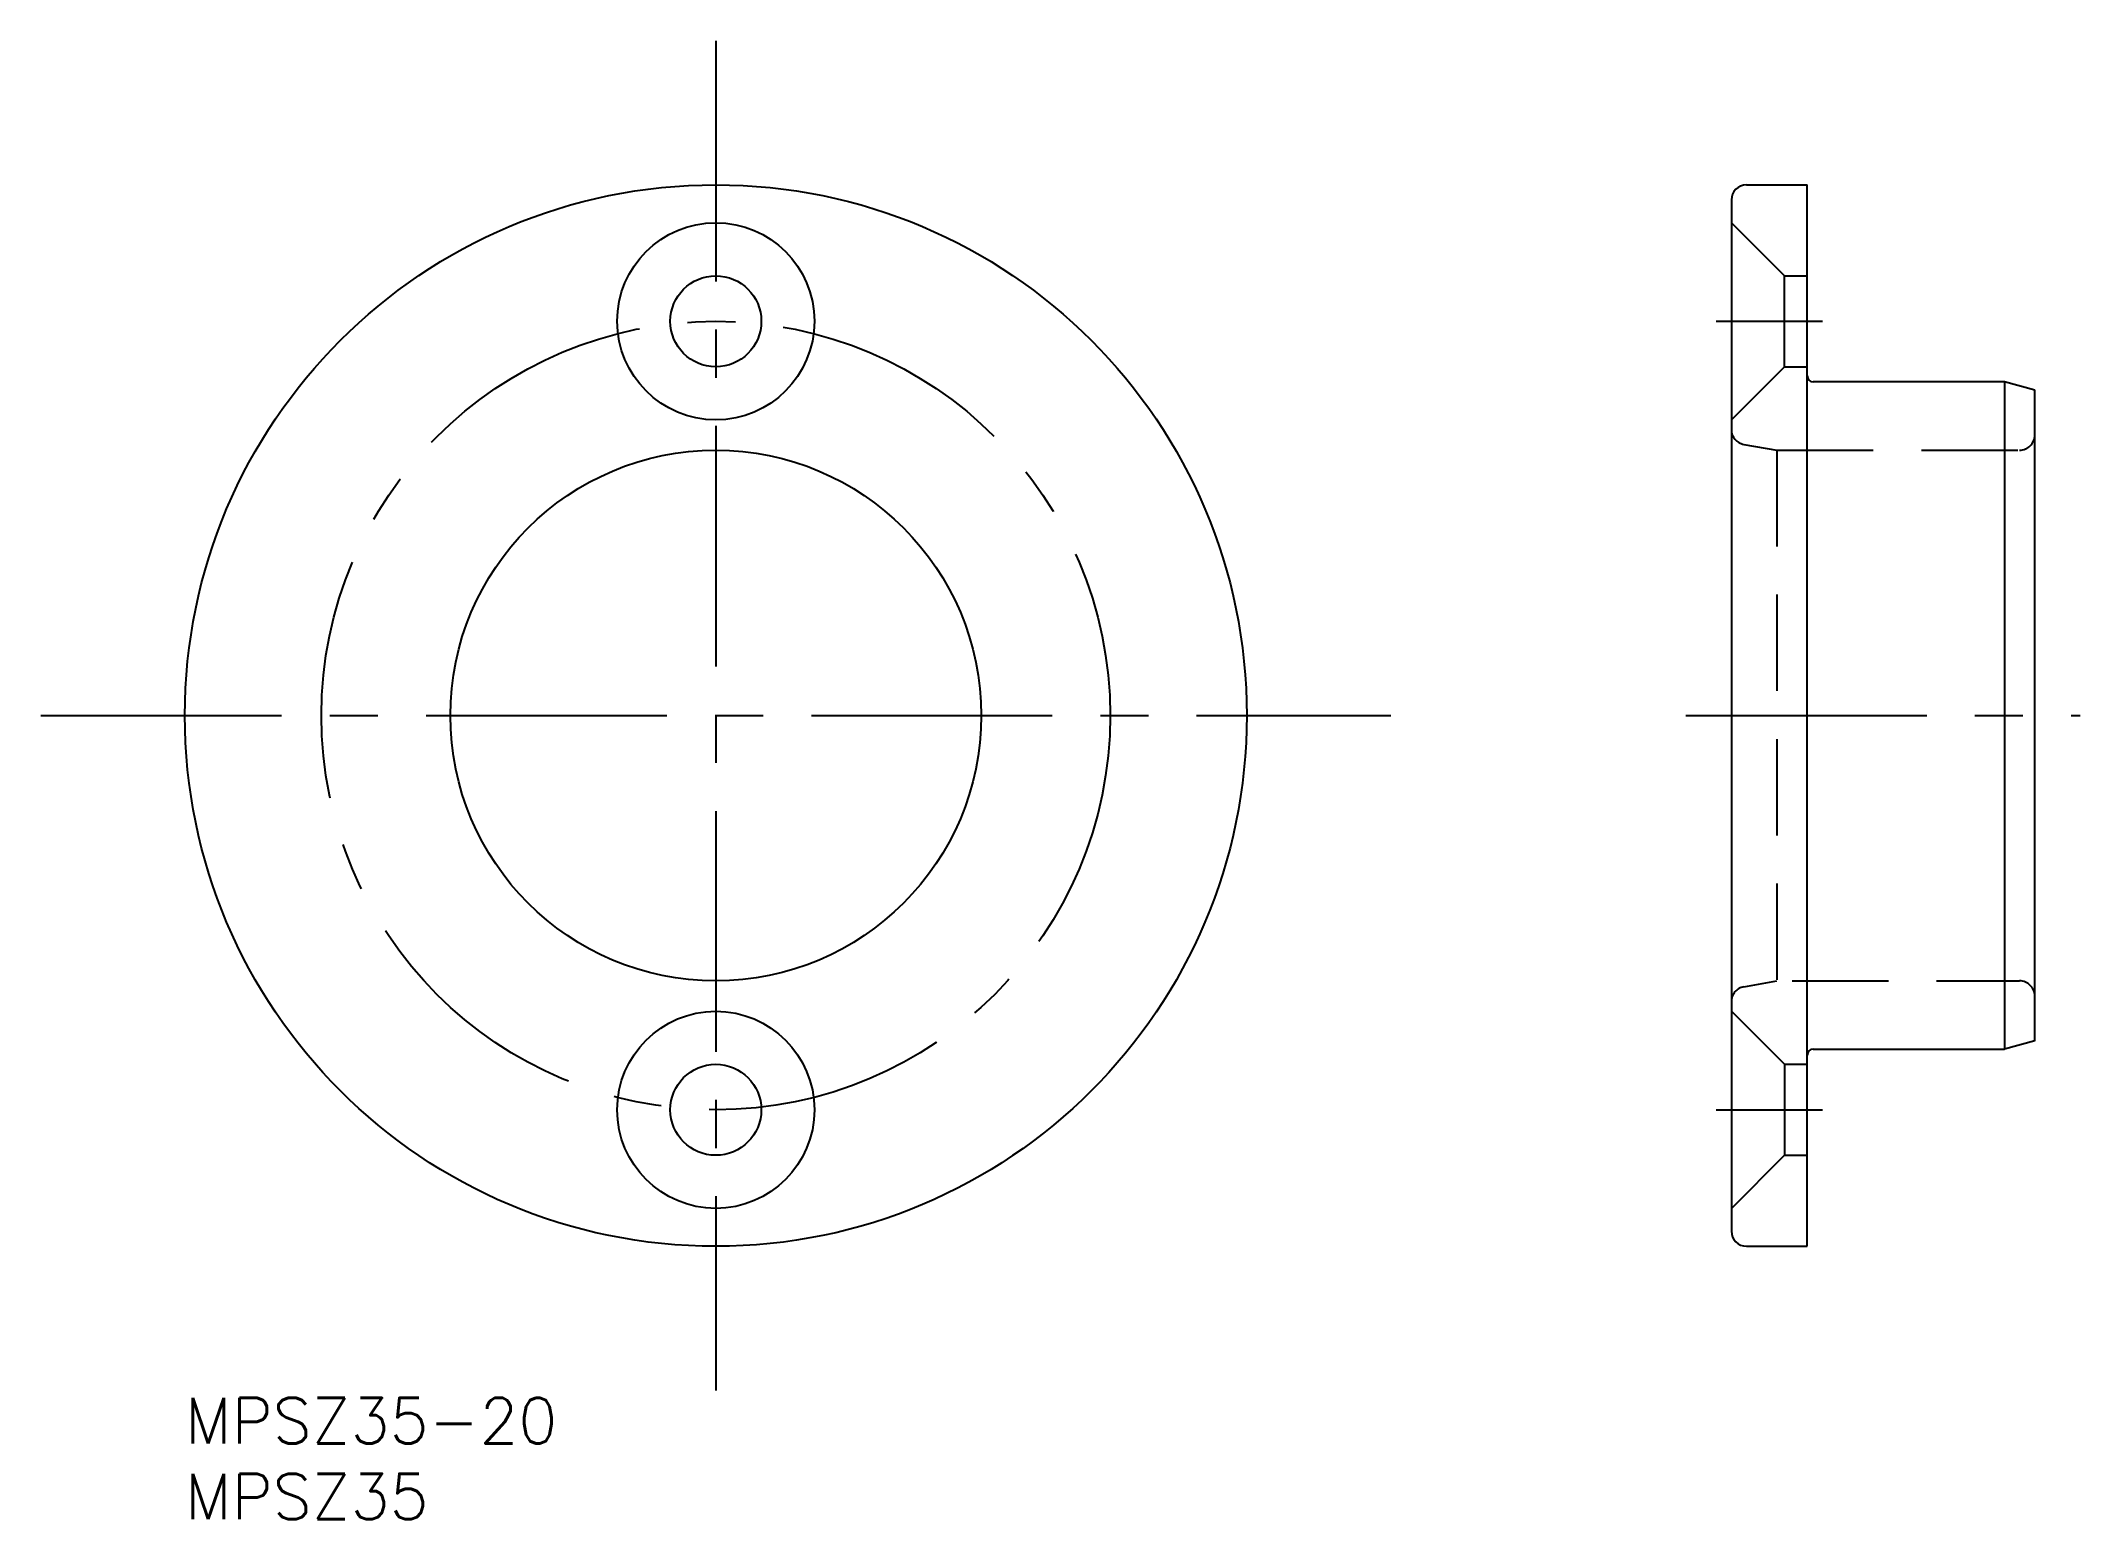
# Model space of a CAD drawing. Extents: x -10 to 125, y -8 to 90.
import ezdxf

# ---------------------------------------------------------------- set-up
doc = ezdxf.new("R2010")
doc.units = 0
doc.header["$LTSCALE"] = 0.5
doc.linetypes.add('CENTER', pattern=[50.8, 31.75, -6.35, 6.35, -6.35])
doc.linetypes.add('DASHED', pattern=[19.05, 12.7, -6.35])
for name, color, linetype in [('MSM_CENTER', 1, 'CENTER'), ('MSM_CONTINUOUS', 7, 'CONTINUOUS'), ('MSM_DASHED', 4, 'DASHED'), ('MSM_PART_NUMBER', 7, 'CONTINUOUS')]:
    doc.layers.add(name, color=color, linetype=linetype)
doc.styles.get("Standard").update_dxf_attribs({"font": 'txt.shx', "height": 3, "bigfont": 'bigfont.shx'})

# ---------------------------------------------------------------- blocks, each defined once
blk = doc.blocks.new('*U3')
at = {"layer": 'MSM_PART_NUMBER'}
blk.add_text('MPSZ35-20', height=3, dxfattribs=at).set_placement((0, -3))
blk = doc.blocks.new('*U4')
at = {"layer": 'MSM_PART_NUMBER'}
blk.add_text('MPSZ35', height=3, dxfattribs=at).set_placement((0, -8))

msp = doc.modelspace()

# ---------------------------------------------------------------- linework, layer by layer
at = {"layer": 'MSM_CENTER'}
for p, q in [((35, 89.5), (35, 0.5)), ((100.95, 71), (107.95, 71)), ((-9.5, 45), (79.5, 45)), ((98.95, 45), (124.95, 45)), ((100.95, 19), (107.95, 19))]:
    msp.add_line(p, q, dxfattribs=at)
msp.add_circle((35, 45), 26, dxfattribs=at)
at = {"layer": 'MSM_CONTINUOUS'}
for p, q in [((102.95, 80), (106.95, 80)), ((106.95, 10), (106.95, 80)), ((101.95, 79), (101.95, 11)), ((119.95, 67), (107.35, 67)), ((119.95, 67), (119.95, 23)), ((121.95, 66.46), (119.95, 67)), ((121.95, 23.54), (121.95, 66.46)), ((107.35, 23), (119.95, 23)), ((121.95, 23.54), (119.95, 23)), ((102.95, 10), (106.95, 10))]:
    msp.add_line(p, q, dxfattribs=at)
for centre, radius in [((35, 45), 35), ((35, 71), 6.5), ((35, 71), 3), ((35, 45), 17.5), ((35, 19), 6.5), ((35, 19), 3)]:
    msp.add_circle(centre, radius, dxfattribs=at)
for centre, radius, start, end in [((102.95, 79), 1, 90, 180), ((107.35, 67.4), 0.4, 180, 270), ((107.35, 22.6), 0.4, 90, 180), ((102.95, 11), 1, 180, 270)]:
    msp.add_arc(centre, radius, start, end, dxfattribs=at)
at = {"layer": 'MSM_DASHED'}
for p, q in [((101.95, 77.5), (105.45, 74)), ((105.45, 68), (105.45, 74)), ((105.45, 74), (106.95, 74)), ((101.98, 64.53), (105.45, 68)), ((105.45, 68), (106.95, 68)), ((102.77, 62.88), (104.95, 62.5)), ((104.95, 62.5), (104.95, 27.5)), ((104.95, 62.5), (120.95, 62.5)), ((102.77, 27.12), (104.95, 27.5)), ((105.95, 27.5), (120.95, 27.5)), ((101.95, 25.5), (105.45, 22)), ((105.45, 22), (105.45, 16)), ((105.45, 22), (106.95, 22)), ((101.95, 12.5), (105.45, 16)), ((105.45, 16), (106.95, 16))]:
    msp.add_line(p, q, dxfattribs=at)
for centre, start, end in [((102.95, 63.87), 180, 260), ((120.95, 63.5), 270, 0), ((102.95, 26.13), 100, 180), ((120.95, 26.5), 0, 90)]:
    msp.add_arc(centre, 1, start, end, dxfattribs=at)

# ---------------------------------------------------------------- block references
at = {"layer": 'MSM_CONTINUOUS'}
for name in ['*U3', '*U4']:
    msp.add_blockref(name, (0, 0), dxfattribs=at)

doc.saveas('drawing.dxf')
